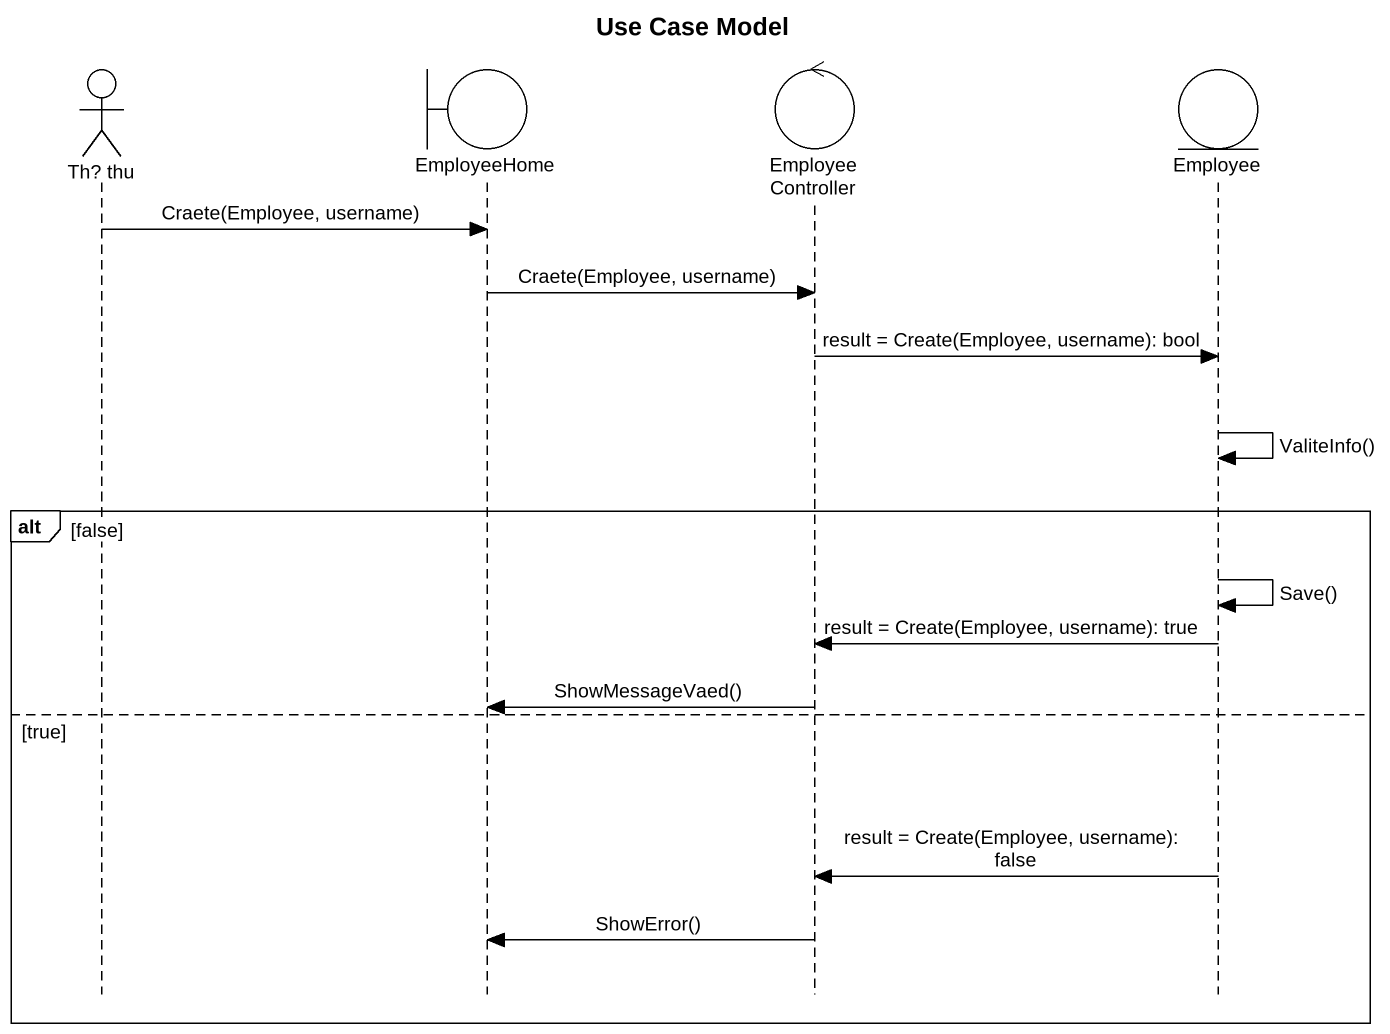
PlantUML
@startuml
title Use Case Model
hide footbox
actor "Th? thu" as Th_thu
boundary EmployeeHome
control EmployeeController
entity Employee

Th_thu -> EmployeeHome : Craete(Employee, username)
EmployeeHome -> EmployeeController : Craete(Employee, username)
EmployeeController -> Employee : result = Create(Employee, username): bool
Employee -> Employee : ValiteInfo()
alt false
  Employee -> Employee : Save()
  Employee -> EmployeeController : result = Create(Employee, username): true
  EmployeeController -> EmployeeHome : ShowMessageVaed()
else true
  Employee -> EmployeeController : result = Create(Employee, username): false
  EmployeeController -> EmployeeHome : ShowError()
end
@enduml
